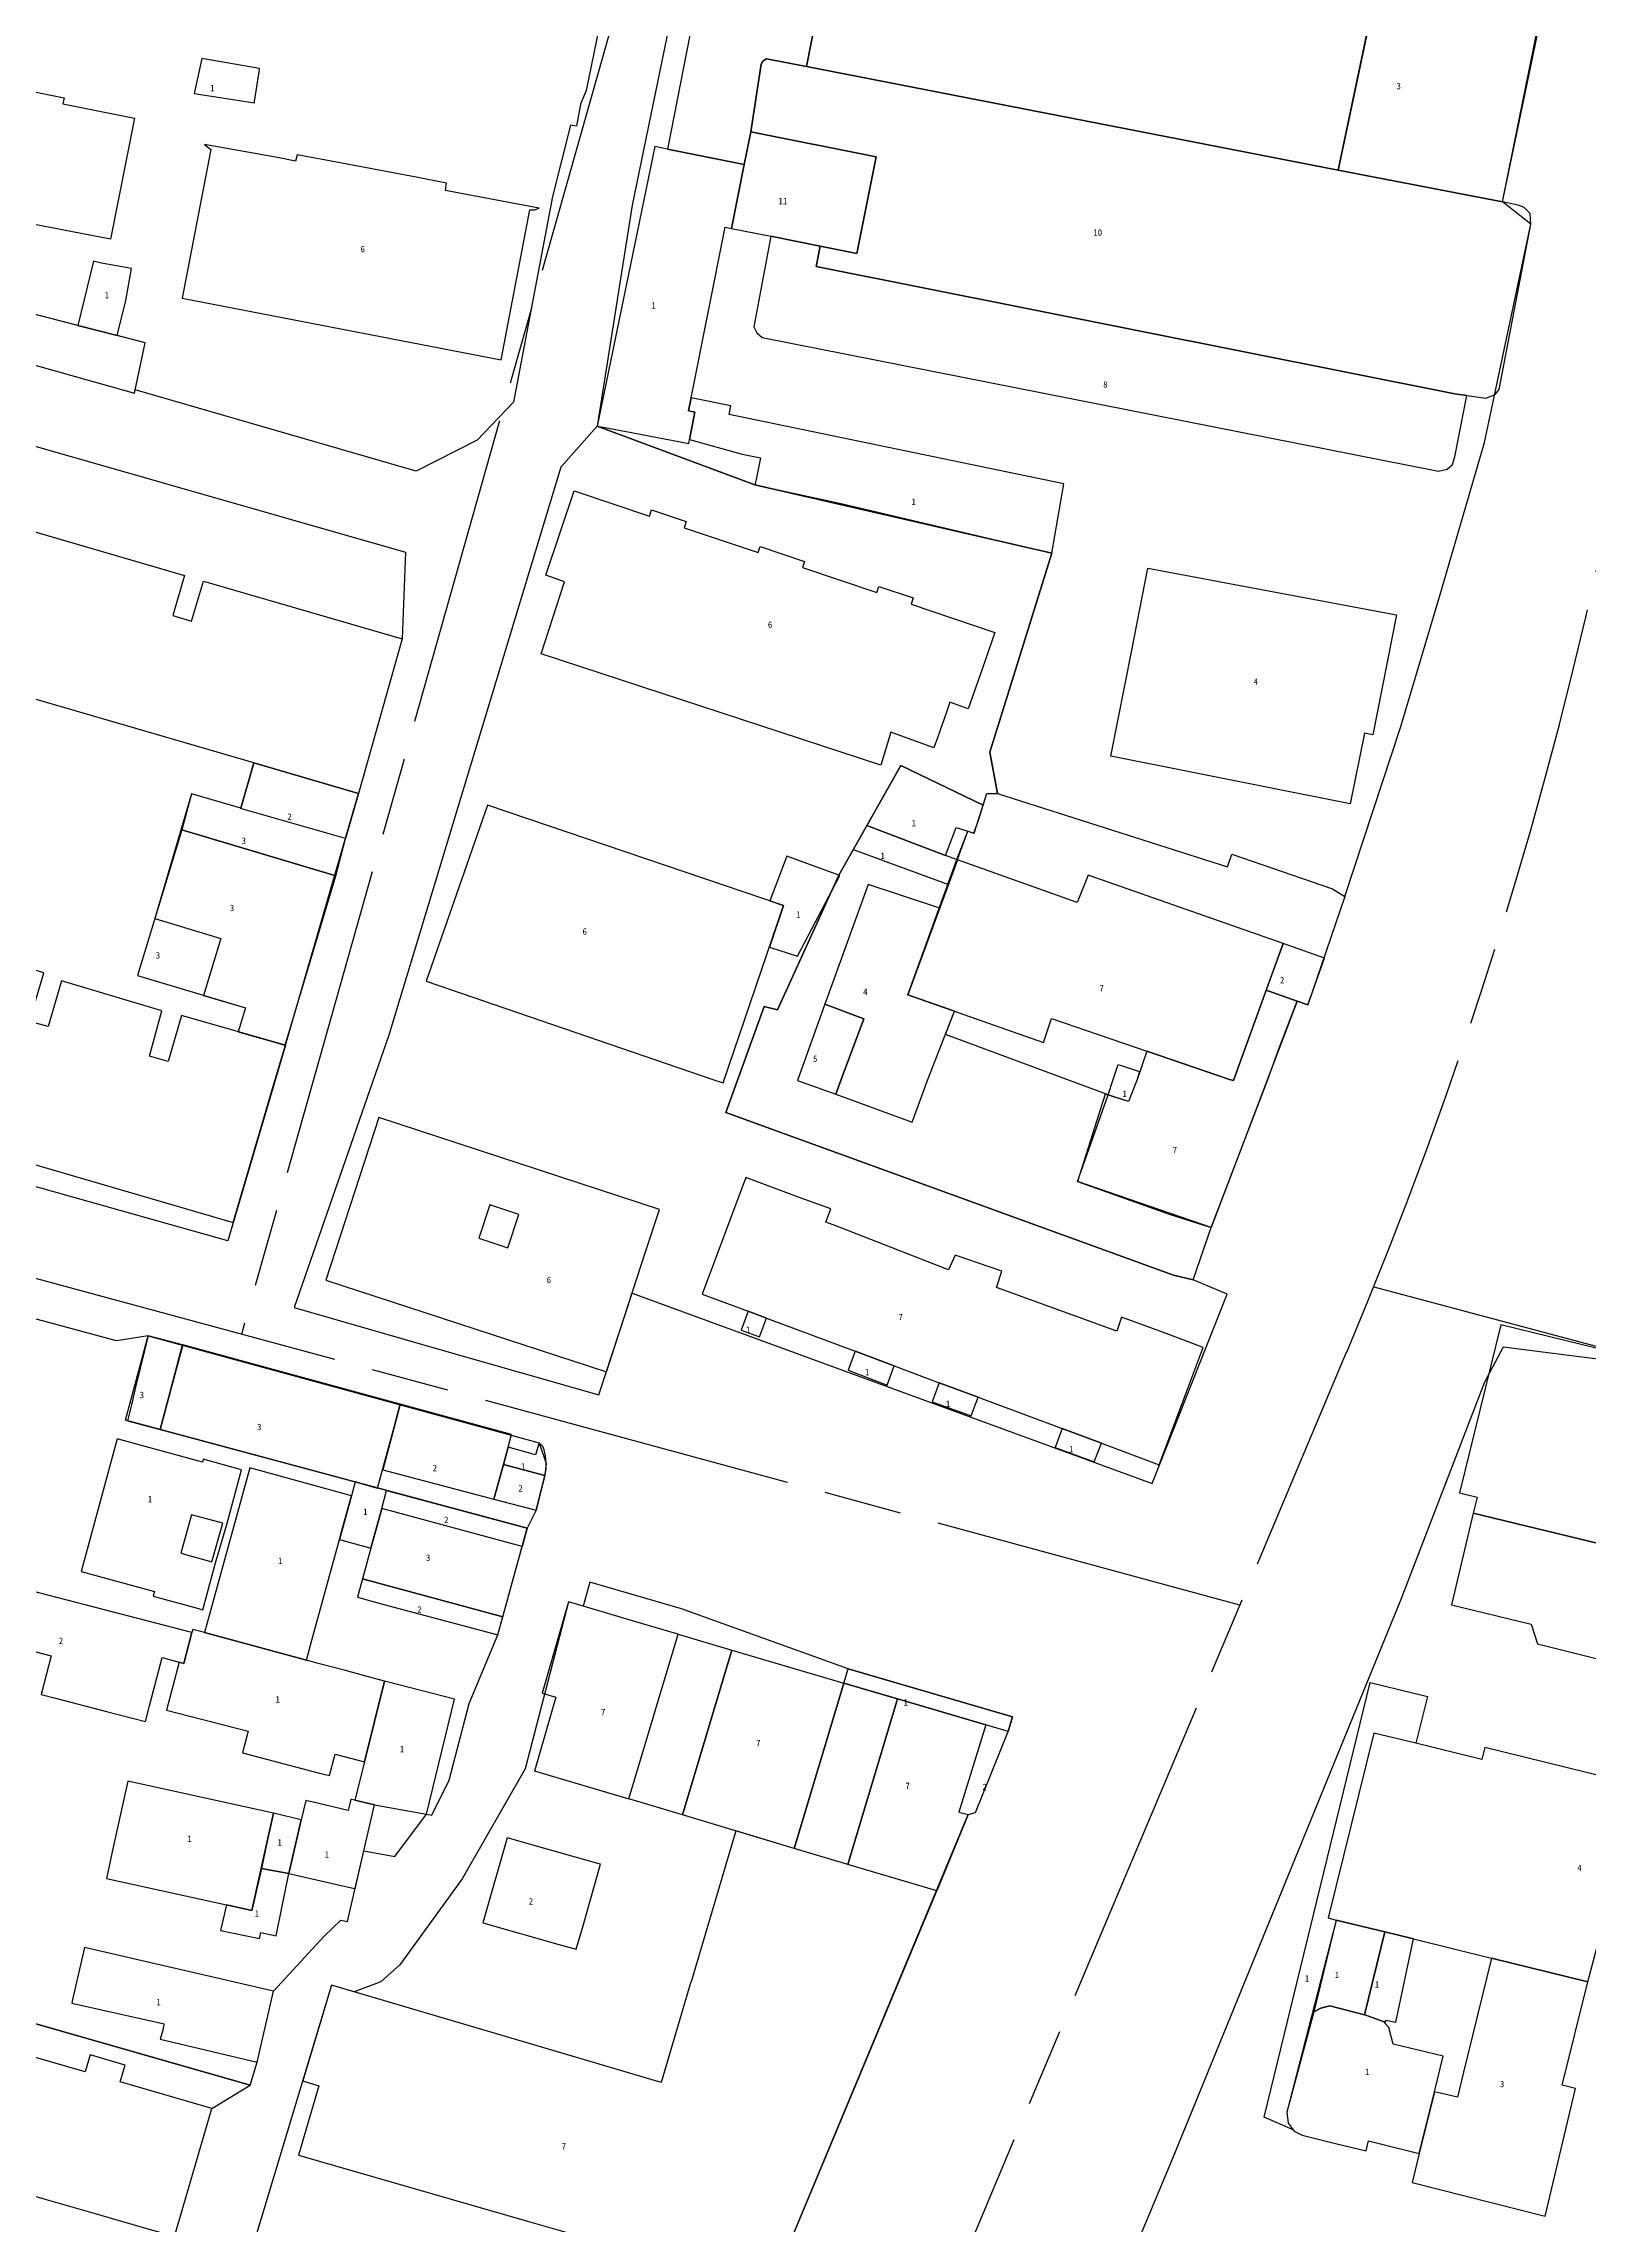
# Model space of a CAD drawing. Header units: millimetres. Extents: x 125232 to 134072, y 142885 to 152835.
# Drawn here: x 129336.1 to 129454.7, y 146912.1 to 147079.5 of the extents above; entities that cross this region are included whole.
import ezdxf

# ---------------------------------------------------------------- set-up
doc = ezdxf.new("R2010")
doc.units = ezdxf.units.MM
doc.linetypes.add('ACAD_ISO08W100', pattern=[36, 24, -3, 6, -3])
for name, color, linetype in [('buildings', 7, 'Continuous'), ('commerce', 10, 'Continuous'), ('commerce & office', 242, 'Continuous'), ('commerce and residence', 32, 'Continuous'), ('culture', 21, 'Continuous'), ('hospital', 231, 'Continuous'), ('layers', 7, 'Continuous'), ('residence', 2, 'Continuous'), ('residence-bad', 41, 'Continuous'), ('老城北中心线', 7, 'ACAD_ISO08W100')]:
    doc.layers.add(name, color=color, linetype=linetype)
doc.styles.add('层数', font='', dxfattribs={"height": 2})
doc.styles.get('层数').set_extended_font_data('FangSong_GB2312')

msp = doc.modelspace()

# ---------------------------------------------------------------- linework, layer by layer
at = {"layer": 'buildings', "linetype": 'Continuous', "flags": 128}
for points in [[(129397.55, 147092.2), (129393.43, 147093.02), (129394.26, 147097.21), (129389.24, 147098.08), (129384.04, 147071.43), (129389.93, 147070.25), (129390.42, 147072.72), (129390.43, 147072.74), (129391.22, 147077.95), (129391.34, 147078.18), (129391.64, 147078.35), (129394.71, 147077.76)], [(129438.7, 147084.94), (129397.71, 147093.01), (129397.55, 147092.2), (129394.71, 147077.76), (129435.53, 147069.82)], [(129451.27, 147082.32), (129438.71, 147084.95), (129435.53, 147069.82), (129448.13, 147067.37)], [(129315.84, 147079.02), (129321.43, 147077.92), (129321.56, 147078.59), (129324.13, 147078.08), (129324.02, 147077.53), (129334.94, 147075.38), (129335.04, 147075.89), (129337.7, 147075.37), (129337.6, 147074.89), (129343.1, 147073.8), (129341.27, 147064.5), (129314.06, 147069.76), (129314.68, 147073.02), (129314.77, 147073.46), (129315.63, 147077.93)], [(129352.71, 147077.61), (129348.27, 147078.37), (129347.7, 147075.7), (129352.32, 147074.97), (129352.33, 147075.09), (129352.68, 147077.36)], [(129450.31, 147065.66), (129450.27, 147066.48), (129449.81, 147066.95), (129449.35, 147067.13), (129448.13, 147067.37), (129435.53, 147069.82), (129394.71, 147077.76), (129391.64, 147078.35), (129391.34, 147078.18), (129391.22, 147077.95), (129390.43, 147072.74), (129400.06, 147070.82), (129398.58, 147063.41), (129395.75, 147063.97), (129395.44, 147062.42), (129444.48, 147052.63), (129445.39, 147052.51), (129446.87, 147052.3), (129447.57, 147052.58), (129447.87, 147052.98)], [(129390.43, 147072.74), (129389.93, 147070.25), (129388.95, 147065.32), (129391.96, 147064.73), (129395.75, 147063.97), (129398.58, 147063.41), (129400.06, 147070.82)], [(129373.45, 147066.77), (129373.81, 147066.77), (129374.17, 147066.88), (129368.32, 147068), (129367, 147068.26), (129367.07, 147068.8), (129364.74, 147069.26), (129357.81, 147070.58), (129355.6, 147070.98), (129355.47, 147070.5), (129354.1, 147070.77), (129348.48, 147071.77), (129348.96, 147071.4), (129346.78, 147059.98), (129371.27, 147055.24)], [(129386.14, 147051.22), (129385.65, 147051.32), (129385.85, 147052.33), (129388.46, 147065.42), (129388.95, 147065.32), (129389.93, 147070.25), (129384.04, 147071.43), (129383.06, 147071.62), (129378.64, 147050.16), (129379.08, 147050.08), (129381.26, 147049.66), (129385.66, 147048.81), (129385.72, 147049.14)], [(129312.83, 147061.22), (129343.1, 147052.68), (129343.15, 147052.95), (129343.92, 147056.56), (129341.78, 147057.11), (129338.75, 147057.89), (129333.04, 147059.36), (129330.19, 147060.1), (129322.63, 147062.04), (129319.45, 147062.87), (129313.73, 147064.34)], [(129395.44, 147062.42), (129395.75, 147063.97), (129391.96, 147064.73), (129390.67, 147057.79), (129390.89, 147057.32), (129391.3, 147056.96), (129443.23, 147046.69), (129443.88, 147046.86), (129444.3, 147047.2), (129444.48, 147047.79), (129445.39, 147052.51), (129444.48, 147052.63)], [(129342.45, 147059.79), (129342.89, 147062.27), (129340.58, 147062.68), (129339.96, 147062.81), (129338.75, 147057.89), (129341.78, 147057.11)], [(129388.76, 147051.04), (129388.89, 147051.72), (129385.85, 147052.33), (129385.65, 147051.32), (129386.14, 147051.22), (129385.72, 147049.14), (129389.77, 147048), (129391.16, 147047.72), (129390.83, 147046.07), (129390.74, 147045.65), (129393.93, 147044.95), (129397.47, 147044.19), (129406.8, 147041.99), (129413.53, 147040.4), (129414.47, 147045.73)], [(129311.85, 147037.54), (129308.35, 147038.56), (129311.47, 147049.24), (129323.49, 147045.73), (129323.43, 147045.54), (129346.96, 147038.68), (129346.06, 147035.61), (129347.5, 147035.19), (129348.4, 147038.26), (129363.66, 147033.82), (129360.3, 147021.95), (129352.27, 147024.29), (129323.23, 147032.75), (129323.63, 147034.17), (129320.52, 147035.05), (129320.7, 147035.67), (129318.9, 147036.19), (129313.49, 147037.74), (129312.03, 147038.16), (129311.85, 147037.54)], [(129409.16, 147034.32), (129408.18, 147031.5), (129407.12, 147028.45), (129405.72, 147028.95), (129405.46, 147028.2), (129404.78, 147026.31), (129404.47, 147025.46), (129401.17, 147026.65), (129400.42, 147024.13), (129374.32, 147032.67), (129376.12, 147038.2), (129374.69, 147038.7), (129376.87, 147045.19), (129382.65, 147043.24), (129382.81, 147043.72), (129385.46, 147042.82), (129385.3, 147042.35), (129390.99, 147040.44), (129391.15, 147040.91), (129394.56, 147039.76), (129394.4, 147039.29), (129400.09, 147037.38), (129400.25, 147037.85), (129402.9, 147036.96), (129402.74, 147036.48)], [(129420.92, 147039.24), (129440.01, 147035.67), (129438.19, 147026.46), (129437.53, 147026.59), (129436.45, 147021.16), (129418.06, 147024.81), (129419.67, 147032.96)], [(129360.3, 147021.95), (129359.32, 147018.48), (129351.26, 147020.8), (129351.27, 147020.82), (129352.27, 147024.29)], [(129401.95, 147024.11), (129399.34, 147019.5), (129405.37, 147017.2), (129406.19, 147019.35), (129407.1, 147019.06), (129407.56, 147018.9), (129407.93, 147019.98), (129408.27, 147021.04)], [(129359.32, 147018.48), (129351.26, 147020.8), (129351.27, 147020.82), (129347.48, 147021.92), (129346.74, 147019.15), (129358.57, 147015.62)], [(129365.51, 147007.54), (129387.51, 147000), (129388.3, 146999.73), (129392.94, 147013.36), (129370.2, 147021.05), (129365.51, 147007.54)], [(129358.57, 147015.62), (129346.74, 147019.15), (129343.35, 147007.98), (129351.63, 147005.48), (129351.07, 147003.65), (129354.67, 147002.63)], [(129399.34, 147019.5), (129398.29, 147017.64), (129400.17, 147016.95), (129400.8, 147016.72), (129404.62, 147015.33), (129405.61, 147014.97), (129406.3, 147016.85), (129405.37, 147017.2)], [(129397.25, 147015.66), (129397.18, 147015.69), (129393.19, 147017.14), (129391.89, 147013.71), (129392.94, 147013.36), (129391.85, 147010.16), (129394, 147009.45)], [(129402.47, 147006.49), (129412.89, 147002.83), (129413.52, 147004.67), (129427.18, 147000), (129427.48, 146999.91), (129427.51, 147000), (129431.29, 147010.43), (129416.33, 147015.69), (129415.48, 147013.57), (129406.3, 147016.85), (129402.47, 147006.49)], [(129397.36, 147000), (129396.95, 146998.86), (129402.81, 146996.7), (129404.02, 147000), (129405.74, 147004.38), (129406.07, 147005.23), (129402.47, 147006.49), (129404.93, 147013.14), (129399.45, 147014.96), (129396.11, 147005.78), (129399.1, 147004.64), (129397.36, 147000)], [(129434.46, 147009.31), (129431.29, 147010.43), (129429.99, 147006.84), (129432.37, 147006.01), (129433.2, 147005.72)], [(129394.05, 147000), (129394.02, 146999.92), (129396.95, 146998.86), (129397.36, 147000), (129399.1, 147004.64), (129396.11, 147005.78), (129394.05, 147000)], [(129415.51, 146992.16), (129422.55, 146989.66), (129425.77, 146988.62), (129430.11, 147000), (129431.02, 147002.48), (129432.37, 147006.01), (129429.99, 147006.84), (129427.51, 147000), (129427.48, 146999.91), (129427.18, 147000), (129420.82, 147002.17), (129420.08, 147000), (129419.42, 146998.31), (129417.64, 146998.87), (129415.51, 146992.16)], [(129419.42, 146998.31), (129417.87, 146998.8), (129418.25, 147000), (129418.63, 147001.15), (129420.28, 147000.59), (129420.08, 147000), (129419.42, 146998.31)], [(129357.81, 146984.58), (129379.34, 146977.55), (129382.37, 146986.83), (129383.41, 146990.01), (129361.88, 146997.07)], [(129409.71, 146985.27), (129406.12, 146986.5), (129405.6, 146985.37), (129396.95, 146988.75), (129396.18, 146989.03), (129396.56, 146990.06), (129394.21, 146990.9), (129390.05, 146992.46), (129386.7, 146983.5), (129390.22, 146982.19), (129391.63, 146981.66), (129398.43, 146979.12), (129401.44, 146978), (129404.89, 146976.71), (129407.88, 146975.59), (129414.34, 146973.18), (129417.34, 146972.06), (129421.79, 146970.4), (129425.15, 146979.41), (129422.1, 146980.55), (129418.88, 146981.74), (129418.54, 146980.66), (129409.3, 146984.01)], [(129372.62, 146989.63), (129370.39, 146990.36), (129369.55, 146987.8), (129371.78, 146987.06)], [(129390.22, 146982.19), (129389.69, 146980.75), (129391.09, 146980.22), (129391.63, 146981.66)], [(129345.94, 146976.39), (129346.8, 146979.62), (129344.15, 146980.3), (129343.9, 146979.28), (129343.2, 146976.37), (129342.9, 146975.12), (129342.58, 146973.79), (129345.07, 146973.12)], [(129445.89, 146966.69), (129480.26, 146958.38), (129483.65, 146972.42), (129448, 146981.16), (129444.83, 146968.24), (129446.19, 146967.91)], [(129363.52, 146975.07), (129346.81, 146979.62), (129345.94, 146976.39), (129345.07, 146973.12), (129360.05, 146969.09), (129361.78, 146968.62), (129363.04, 146973.3)], [(129398.43, 146979.12), (129397.89, 146977.68), (129400.9, 146976.53), (129401.44, 146978)], [(129372.06, 146972.74), (129363.52, 146975.07), (129363.04, 146973.3), (129362.17, 146970.03), (129370.71, 146967.76), (129371.43, 146970.42), (129371.79, 146971.75)], [(129404.89, 146976.71), (129404.34, 146975.24), (129407.35, 146974.16), (129407.88, 146975.59)], [(129351.33, 146970.02), (129348.38, 146970.83), (129348.32, 146970.61), (129341.79, 146972.4), (129339.39, 146963.62), (129339.01, 146962.22), (129344.64, 146960.68), (129344.54, 146960.31), (129348.02, 146959.36), (129348.36, 146959.27), (129349.34, 146962.88), (129350.19, 146965.83)], [(129374.72, 146970.51), (129374.67, 146971.09), (129374.56, 146971.55), (129374.45, 146971.82), (129374.18, 146972.09), (129373.9, 146971.17), (129371.79, 146971.75), (129371.43, 146970.42), (129374.62, 146969.58), (129374.72, 146970.08)], [(129414.34, 146973.18), (129413.8, 146971.74), (129416.8, 146970.62), (129417.34, 146972.06)], [(129487.29, 146957.83), (129488.65, 146957.5), (129491.76, 146970.43), (129483.65, 146972.42), (129480.26, 146958.38), (129445.89, 146966.69), (129444.21, 146959.64), (129450.34, 146958.17), (129450.83, 146956.66), (129478.1, 146949.86), (129478.88, 146950.55), (129479.53, 146951.12), (129485.35, 146949.73)], [(129359.76, 146968.03), (129351.97, 146970.17), (129348.49, 146957.52), (129356.31, 146955.41), (129356.73, 146956.95), (129358.84, 146964.66), (129359.06, 146965.47)], [(129374.62, 146969.58), (129371.43, 146970.42), (129370.71, 146967.76), (129373.95, 146966.91)], [(129360.05, 146969.09), (129359.76, 146968.03), (129358.84, 146964.66), (129361.26, 146964), (129362.09, 146967.04), (129362.47, 146968.44), (129361.78, 146968.62)], [(129372.88, 146964.14), (129362.09, 146967.04), (129362.47, 146968.44), (129373.26, 146965.54)], [(129372.88, 146964.14), (129362.09, 146967.04), (129361.48, 146964.81), (129361.26, 146964), (129360.61, 146961.64), (129371.39, 146958.74)], [(129349.89, 146965.92), (129347.49, 146966.57), (129346.68, 146963.61), (129349.04, 146962.96)], [(129327.99, 146962.59), (129327.07, 146959.03), (129330.66, 146958.1), (129330.46, 146957.35), (129336.71, 146955.73), (129335.94, 146952.77), (129337.04, 146952.49), (129340.95, 146951.47), (129343.96, 146950.7), (129344.27, 146951.91), (129345.23, 146955.6), (129346.54, 146955.26), (129346.91, 146955.16), (129347.52, 146957.53), (129333.79, 146961.09), (129331.8, 146961.6)], [(129360.61, 146961.64), (129360.22, 146960.24), (129362.25, 146959.69), (129365.04, 146958.94), (129371.01, 146957.34), (129371.39, 146958.74)], [(129376.43, 146959.88), (129374.4, 146952.88), (129375.46, 146952.57), (129373.82, 146946.88), (129373.9, 146946.85), (129373.91, 146946.88), (129381.07, 146944.75), (129384.85, 146957.4), (129384.56, 146957.48), (129381.6, 146958.35), (129377.56, 146959.54)], [(129362.3, 146953.79), (129360.69, 146954.23), (129359.32, 146954.6), (129357.22, 146955.16), (129356.31, 146955.41), (129348.49, 146957.52), (129347.58, 146957.76), (129347.52, 146957.53), (129346.91, 146955.16), (129346.54, 146955.26), (129345.57, 146951.57), (129351.84, 146949.95), (129351.4, 146948.28), (129357.31, 146946.74), (129358.08, 146946.54), (129358.51, 146948.18), (129360.76, 146947.59)], [(129388.97, 146956.18), (129385.18, 146943.52), (129381.07, 146944.75), (129384.85, 146957.4)], [(129388.97, 146956.18), (129397.56, 146953.65), (129393.76, 146940.95), (129389.25, 146942.31), (129385.18, 146943.52)], [(129361.54, 146944.3), (129365.54, 146943.58), (129367.67, 146952.42), (129362.52, 146953.74), (129362.3, 146953.79), (129360.76, 146947.59), (129360.02, 146944.65)], [(129401.68, 146952.44), (129397.88, 146939.72), (129393.76, 146940.95), (129397.56, 146953.65), (129397.57, 146953.65)], [(129397.57, 146953.65), (129397.89, 146954.75), (129410.52, 146951.04), (129410.19, 146949.93), (129408.48, 146950.43), (129401.68, 146952.44)], [(129432.07, 146919.33), (129429.83, 146920.32), (129437.97, 146953.7), (129442.37, 146952.62), (129441.48, 146949.02), (129438.25, 146949.81), (129434.75, 146935.61), (129435.38, 146935.45), (129431.57, 146920.7), (129431.67, 146919.85)], [(129401.68, 146952.44), (129408.48, 146950.43), (129406.4, 146943.74), (129407.11, 146943.55), (129404.72, 146937.68), (129397.88, 146939.72)], [(129410.19, 146949.93), (129408.48, 146950.43), (129406.4, 146943.74), (129407.11, 146943.55), (129407.67, 146943.71)], [(129456.1, 146946.22), (129456.15, 146946.4), (129446.77, 146948.71), (129446.54, 146947.77), (129441.48, 146949.02), (129438.25, 146949.81), (129434.75, 146935.61), (129435.38, 146935.45), (129439.1, 146934.54), (129441.3, 146934), (129447.3, 146932.52), (129454.68, 146930.7), (129456.26, 146936.58), (129470.04, 146933.28), (129467.69, 146923.67), (129476.91, 146921.28), (129479.13, 146930.91), (129478.05, 146931.17), (129480.37, 146940.59), (129472.47, 146942.55), (129472.43, 146942.39), (129471.83, 146939.97), (129455.55, 146943.98)], [(129353.78, 146943.65), (129342.6, 146946.12), (129341.48, 146941.04), (129340.95, 146938.65), (129350.17, 146936.61), (129352.12, 146936.17), (129353.25, 146941.25)], [(129355.91, 146943.15), (129353.78, 146943.65), (129353.25, 146941.25), (129352.86, 146939.42), (129354.96, 146939.03)], [(129361.54, 146944.3), (129360.02, 146944.65), (129359.77, 146944.71), (129359.73, 146944.71), (129359.52, 146943.86), (129356.73, 146944.52), (129356.33, 146944.61), (129356.26, 146944.63), (129355.91, 146943.15), (129354.96, 146939.03), (129358.64, 146938.18), (129360.01, 146937.87), (129360, 146937.86), (129360.05, 146937.85), (129360.72, 146940.76)], [(129376.33, 146911.46), (129391.9, 146906.98), (129404.72, 146937.68), (129397.88, 146939.72), (129393.76, 146940.95), (129389.29, 146942.29), (129385.86, 146930.7), (129385.83, 146930.71), (129383.55, 146922.98), (129374.45, 146925.67), (129358.24, 146930.46), (129356.03, 146923.11), (129357.27, 146922.73), (129355.69, 146917.39), (129373.28, 146912.34)], [(129378.89, 146939.74), (129378.41, 146939.88), (129371.71, 146941.77), (129369.86, 146935.24), (129375.62, 146933.61), (129377.03, 146933.22), (129377.58, 146935.1)], [(129354.96, 146939.03), (129352.86, 146939.42), (129352.12, 146936.17), (129350.17, 146936.61), (129349.72, 146934.64), (129352.71, 146934.03), (129352.81, 146934.5), (129353.98, 146934.25), (129354.42, 146936.4)], [(129439.1, 146934.54), (129435.38, 146935.45), (129433.65, 146928.39), (129434.2, 146928.69), (129434.87, 146928.86), (129437.54, 146928.17)], [(129353.79, 146929.98), (129339.27, 146933.33), (129338.36, 146929.36), (129338.29, 146929.06), (129345.39, 146927.47), (129345.31, 146927.18), (129345.33, 146927.17), (129345.08, 146926.31), (129352.53, 146924.54)], [(129441.3, 146934), (129439.1, 146934.54), (129437.54, 146928.17), (129437.65, 146928.14), (129439.04, 146927.63), (129439.11, 146927.54), (129439.17, 146927.75), (129439.96, 146927.61)], [(129453.75, 146922.51), (129452.73, 146922.77), (129454.68, 146930.7), (129447.3, 146932.52), (129445.87, 146926.69), (129445.15, 146923.78), (129444.67, 146921.84), (129442.91, 146922.27), (129442.14, 146919.16), (129441.74, 146917.53), (129441.56, 146916.78), (129441.19, 146915.3), (129451.41, 146912.71)], [(129342.39, 146924.3), (129339.71, 146925.09), (129339.33, 146923.8), (129327.69, 146927.16), (129328.03, 146928.31), (129325.4, 146929.08), (129325.07, 146927.92), (129319.99, 146929.39), (129318.2, 146923.22), (129318.22, 146923.21), (129317.81, 146921.85), (129317.14, 146919.56), (129320.44, 146918.6), (129323.24, 146917.79), (129327, 146916.7), (129329.93, 146915.85), (129333.57, 146914.79), (129336.34, 146913.99), (129339.73, 146913.01), (129342.91, 146912.09), (129346.19, 146911.14), (129349.05, 146920.99), (129342.01, 146923.02)], [(129443.59, 146925.01), (129439.74, 146925.91), (129439.4, 146927.2), (129439.11, 146927.54), (129439.04, 146927.63), (129437.65, 146928.14), (129437.54, 146928.17), (129434.87, 146928.86), (129434.2, 146928.69), (129433.65, 146928.39), (129431.57, 146920.7), (129431.67, 146919.85), (129432.07, 146919.33), (129432.15, 146919.23), (129432.75, 146918.92), (129435.43, 146918.27), (129437.67, 146917.74), (129437.86, 146918.49), (129441.74, 146917.53), (129442.91, 146922.27)]]:
    msp.add_lwpolyline(points, close=True, dxfattribs=at)
msp.add_lwpolyline([(129313.07, 147000), (129350.68, 146989), (129353.9, 147000), (129354.71, 147002.62), (129354.67, 147002.63), (129346.71, 147004.89), (129345.69, 147001.38), (129344.26, 147001.77), (129345.22, 147005.27), (129337.5, 147007.56), (129336.48, 147004.05), (129335.06, 147004.44), (129336.14, 147008.18), (129333.46, 147009)], dxfattribs=at)
at = {"layer": 'commerce'}
msp.add_lwpolyline([(129567.59, 146876.07), (129568.13, 146948.93), (129566.55, 146948.93), (129566.45, 146967.45), (129562.97, 146969.46), (129543.13, 146970.28), (129500, 146970.38), (129499.09, 146967.42), (129492.21, 146966.15), (129491.06, 146971.85), (129457.86, 146978.2), (129448.2, 146979.44), (129446.76, 146976.74), (129440.33, 146960.05), (129422.81, 146917.15), (129411.95, 146891.2)], dxfattribs=at)
at = {"layer": 'commerce & office'}
for points in [[(129360.3, 147021.95), (129352.27, 147024.29), (129351.27, 147020.82), (129347.48, 147021.92), (129344.68, 147012.36), (129349.75, 147010.82), (129348.42, 147006.45), (129351.63, 147005.48), (129351.07, 147003.65), (129354.71, 147002.62)], [(129410.52, 146951.04), (129397.89, 146954.75), (129385.1, 146959.35), (129378.06, 146961.38), (129377.56, 146959.54), (129376.43, 146959.88), (129373.1, 146947.05), (129368.27, 146938.62), (129363.48, 146932), (129362.02, 146930.71), (129359.98, 146929.94), (129358.24, 146930.46), (129350.38, 146904.4), (129350.01, 146903.79), (129345.61, 146888.27), (129346.71, 146887.91), (129346.29, 146885.45), (129373.29, 146877.47), (129373.52, 146878.24), (129380.08, 146881.68), (129381.2, 146881.3), (129407.11, 146943.55), (129407.67, 146943.71), (129410.19, 146949.93)]]:
    msp.add_lwpolyline(points, close=True, dxfattribs=at)
at = {"layer": 'commerce and residence'}
for points in [[(129343.1, 147052.68), (129343.92, 147056.56), (129311.76, 147064.85), (129310.73, 147061.81)], [(129425.77, 146988.62), (129415.51, 146992.16), (129417.87, 146998.8), (129405.38, 147003.44), (129406.07, 147005.23), (129402.47, 147006.49), (129406.24, 147016.87), (129407.1, 147019.06), (129407.57, 147018.9), (129408.55, 147021.94), (129409.36, 147021.96), (129427.03, 147016.31), (129427.37, 147017.28), (129435.08, 147014.62), (129436.02, 147014.04), (129433.2, 147005.72), (129432.37, 147006.01)], [(129373.26, 146965.54), (129342.43, 146973.83), (129344.15, 146980.3), (129374.18, 146972.09), (129374.72, 146970.51), (129374.62, 146969.58), (129373.95, 146966.91)]]:
    msp.add_lwpolyline(points, close=True, dxfattribs=at)
at = {"layer": 'culture'}
msp.add_lwpolyline([(129391, 147110.37), (129390.69, 147108.46), (129388.59, 147104.49), (129384.33, 147081.78), (129381.32, 147067.11), (129378.64, 147050.16), (129390.74, 147045.65), (129413.53, 147040.4), (129408.78, 147025.12), (129409.36, 147021.96), (129427.03, 147016.31), (129427.37, 147017.28), (129435.08, 147014.62), (129436.02, 147014.04), (129440.32, 147027.09), (129443.34, 147037.22), (129446.76, 147048.9), (129450.31, 147065.66), (129448.13, 147067.37), (129454.32, 147098)], close=True, dxfattribs=at)
at = {"layer": 'hospital'}
msp.add_lwpolyline([(129401.95, 147024.11), (129397.18, 147015.69), (129392.47, 147005.33), (129391.46, 147005.59), (129388.5, 146997.45), (129422.87, 146984.96), (129424.38, 146984.61), (129425.77, 146988.62), (129415.51, 146992.16), (129417.87, 146998.8), (129405.38, 147003.44), (129406.07, 147005.23), (129402.47, 147006.49), (129407.1, 147019.06), (129407.57, 147018.9), (129408.27, 147021.04)], close=True, dxfattribs=at)
at = {"layer": 'residence'}
for points in [[(129379.77, 147085.55), (129377.78, 147075.92), (129377.34, 147074.87), (129377.05, 147073.19), (129376.58, 147073.27), (129375.2, 147067.78), (129372.2, 147051.99), (129369.43, 147049.07), (129364.74, 147046.69), (129343.15, 147052.95), (129343.92, 147056.56), (129311.76, 147064.85), (129310.98, 147062.56), (129309.53, 147063.94), (129309.81, 147065.87), (129259.83, 147074.54), (129245.52, 147077.83), (129245.09, 147075.46), (129244.84, 147075.25), (129237.44, 147076.37), (129238.08, 147079.46), (129236.96, 147079.72)], [(129317.82, 147053.65), (129363.92, 147040.47), (129363.66, 147033.82), (129360.3, 147021.95), (129352.27, 147024.29), (129351.27, 147020.82), (129347.48, 147021.92), (129344.68, 147012.36), (129349.75, 147010.82), (129348.42, 147006.45), (129351.63, 147005.48), (129351.07, 147003.65), (129354.71, 147002.62), (129350.27, 146987.59), (129291.01, 147004.28)], [(129346.19, 146911.14), (129349.05, 146920.99), (129351.98, 146922.78), (129315.21, 146933.28)]]:
    msp.add_lwpolyline(points, dxfattribs=at)
msp.add_lwpolyline([(129375.83, 147047.01), (129362.65, 147003.38), (129355.37, 146982.47), (129366.73, 146979.21), (129378.77, 146975.78), (129381.32, 146983.59), (129421.25, 146968.96), (129426.99, 146983.5), (129424.38, 146984.61), (129422.87, 146984.96), (129388.5, 146997.45), (129391.46, 147005.59), (129392.47, 147005.33), (129397.18, 147015.69), (129401.95, 147024.11), (129408.27, 147021.04), (129408.55, 147021.94), (129409.36, 147021.96), (129408.78, 147025.12), (129413.53, 147040.4), (129390.74, 147045.65), (129378.64, 147050.16)], close=True, dxfattribs=at)
at = {"layer": 'residence-bad'}
msp.add_lwpolyline([(129275.86, 146997.84), (129264.68, 146952.68), (129264.05, 146950.14), (129315.94, 146936.23), (129315.21, 146933.28), (129350.19, 146923.29), (129351.98, 146922.78), (129352.53, 146924.54), (129353.79, 146929.98), (129357.66, 146934.2), (129358.95, 146935.45), (129359.46, 146935.33), (129360.72, 146940.76), (129363.1, 146940.32), (129365.54, 146943.58), (129365.94, 146943.5), (129367.27, 146946.19), (129368.8, 146952.08), (129371.01, 146957.34), (129373.26, 146965.54), (129342.43, 146973.83), (129344.15, 146980.3), (129341.72, 146979.92), (129312.82, 146987.72)], close=True, dxfattribs=at)
at = {"layer": '老城北中心线', "linetype": 'ACAD_ISO08W100', "lineweight": 25}
for p, q in [((129390.73, 147119.85), (129351.32, 146980.42)), ((129438.26, 146984.08), (129472.23, 146974.97)), ((129438.26, 146984.08), (129472.23, 146974.97)), ((129387.33, 146863.31), (129436.17, 146979.04))]:
    msp.add_line(p, q, dxfattribs=at)
msp.add_lwpolyline([(129427.98, 146959.63), (129239.46, 147010.77), (129211.35, 146914.6)], dxfattribs=at)
msp.add_arc((129113.72, 147115.14), 350, 337.1173, 348.2378, dxfattribs=at)

# ---------------------------------------------------------------- texts
at = {"layer": 'layers', "linetype": 'Continuous', "style": '层数'}
for s, p in [('1', (129348.92, 147075.86)), ('3', (129440, 147076.01)), ('11', (129392.55, 147067.19)), ('6', (129360.47, 147063.5)), ('10', (129416.72, 147064.77)), ('1', (129340.82, 147059.96)), ('1', (129382.79, 147059.18)), ('8', (129417.48, 147053.1)), ('1', (129402.76, 147044.09)), ('6', (129391.74, 147034.66)), ('4', (129429.03, 147030.29)), ('2', (129354.85, 147019.92)), ('1', (129402.77, 147019.42)), ('3', (129351.34, 147018.07)), ('1', (129400.38, 147016.92)), ('3', (129350.43, 147012.91)), ('1', (129393.9, 147012.41)), ('6', (129377.51, 147011.11)), ('3', (129344.74, 147009.27)), ('4', (129399.05, 147006.48)), ('7', (129417.2, 147006.77)), ('2', (129431.05, 147007.36)), ('5', (129395.2, 147001.34)), ('1', (129418.96, 146998.64)), ('7', (129422.81, 146994.31)), ('6', (129374.76, 146984.35)), ('7', (129401.77, 146981.51)), ('1', (129390.05, 146980.52)), ('1', (129399.19, 146977.28)), ('3', (129343.51, 146975.52)), ('1', (129405.4, 146974.84)), ('3', (129352.52, 146973.06)), ('1', (129414.86, 146971.36)), ('2', (129366, 146969.91)), ('1', (129372.78, 146970.03)), ('2', (129372.58, 146968.35)), ('1', (129344.13, 146967.52)), ('1', (129360.66, 146966.55)), ('2', (129366.88, 146965.94)), ('3', (129365.49, 146963.02)), ('1', (129354.13, 146962.79)), ('2', (129364.81, 146959.04)), ('2', (129337.3, 146956.64)), ('1', (129353.94, 146952.15)), ('7', (129378.92, 146951.16)), ('1', (129402.15, 146951.91)), ('1', (129363.48, 146948.32)), ('7', (129390.83, 146948.78)), ('7', (129402.3, 146945.5)), ('2', (129408.2, 146945.42)), ('1', (129347.16, 146941.44)), ('1', (129354.09, 146941.17)), ('1', (129357.71, 146940.23)), ('4', (129453.88, 146939.2)), ('2', (129373.38, 146936.64)), ('1', (129352.34, 146935.7)), ('1', (129432.96, 146930.72)), ('1', (129435.25, 146930.99)), ('1', (129438.33, 146930.26)), ('1', (129344.79, 146928.9)), ('1', (129437.58, 146923.56)), ('3', (129447.94, 146922.61)), ('7', (129375.9, 146917.81))]:
    msp.add_text(s, height=0.5, dxfattribs=at).set_placement(p)

doc.saveas('drawing.dxf')
